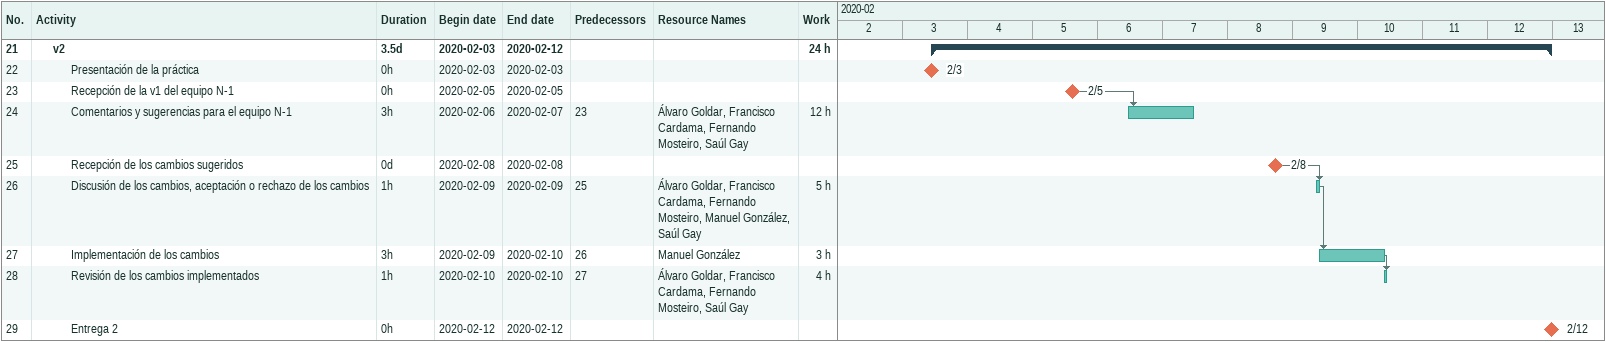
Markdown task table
| ID | Level | Task | Duration | Start | Finish | Predecessors | Resources | Work (h) |
|---|---|---|---|---|---|---|---|---|
| 21 | 2 | **v2** | 3.5d | 2020-02-03 | 2020-02-12 |  |  | 24 |
| 22 | 3 | Presentación de la práctica | 0h | 2020-02-03 | 2020-02-03 |  |  |  |
| 23 | 3 | Recepción de la v1 del equipo N-1 | 0h | 2020-02-05 | 2020-02-05 |  |  |  |
| 24 | 3 | Comentarios y sugerencias para el equipo N-1 | 3h | 2020-02-06 | 2020-02-07 | 23 | Álvaro Goldar, Francisco Cardama, Fernando Mosteiro, Saúl Gay | 12 |
| 25 | 3 | Recepción de los cambios sugeridos | 0d | 2020-02-08 | 2020-02-08 |  |  |  |
| 26 | 3 | Discusión de los cambios, aceptación o rechazo de los cambios | 1h | 2020-02-09 | 2020-02-09 | 25 | Álvaro Goldar, Francisco Cardama, Fernando Mosteiro, Manuel González, Saúl Gay | 5 |
| 27 | 3 | Implementación de los cambios | 3h | 2020-02-09 | 2020-02-10 | 26 | Manuel González | 3 |
| 28 | 3 | Revisión de los cambios implementados | 1h | 2020-02-10 | 2020-02-10 | 27 | Álvaro Goldar, Francisco Cardama, Fernando Mosteiro, Saúl Gay | 4 |
| 29 | 3 | Entrega 2 | 0h | 2020-02-12 | 2020-02-12 |  |  |  |
